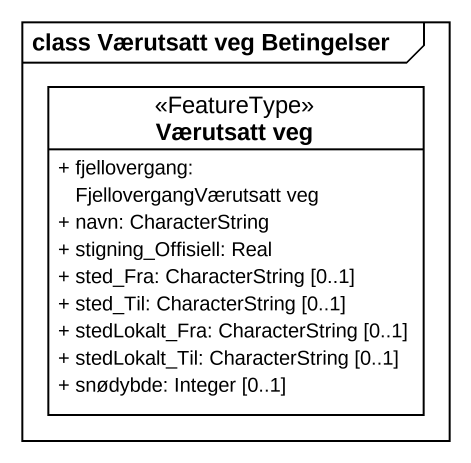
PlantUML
@startuml
mainframe class Værutsatt veg Betingelser
hide circle
hide empty members
skinparam classAttributeIconSize 0
class "Værutsatt veg" as Værutsatt_veg <<FeatureType>> {
  + fjellovergang: FjellovergangVærutsatt veg
  + navn: CharacterString
  + stigning_Offisiell: Real
  + sted_Fra: CharacterString [0..1]
  + sted_Til: CharacterString [0..1]
  + stedLokalt_Fra: CharacterString [0..1]
  + stedLokalt_Til: CharacterString [0..1]
  + snødybde: Integer [0..1]
}
@enduml
